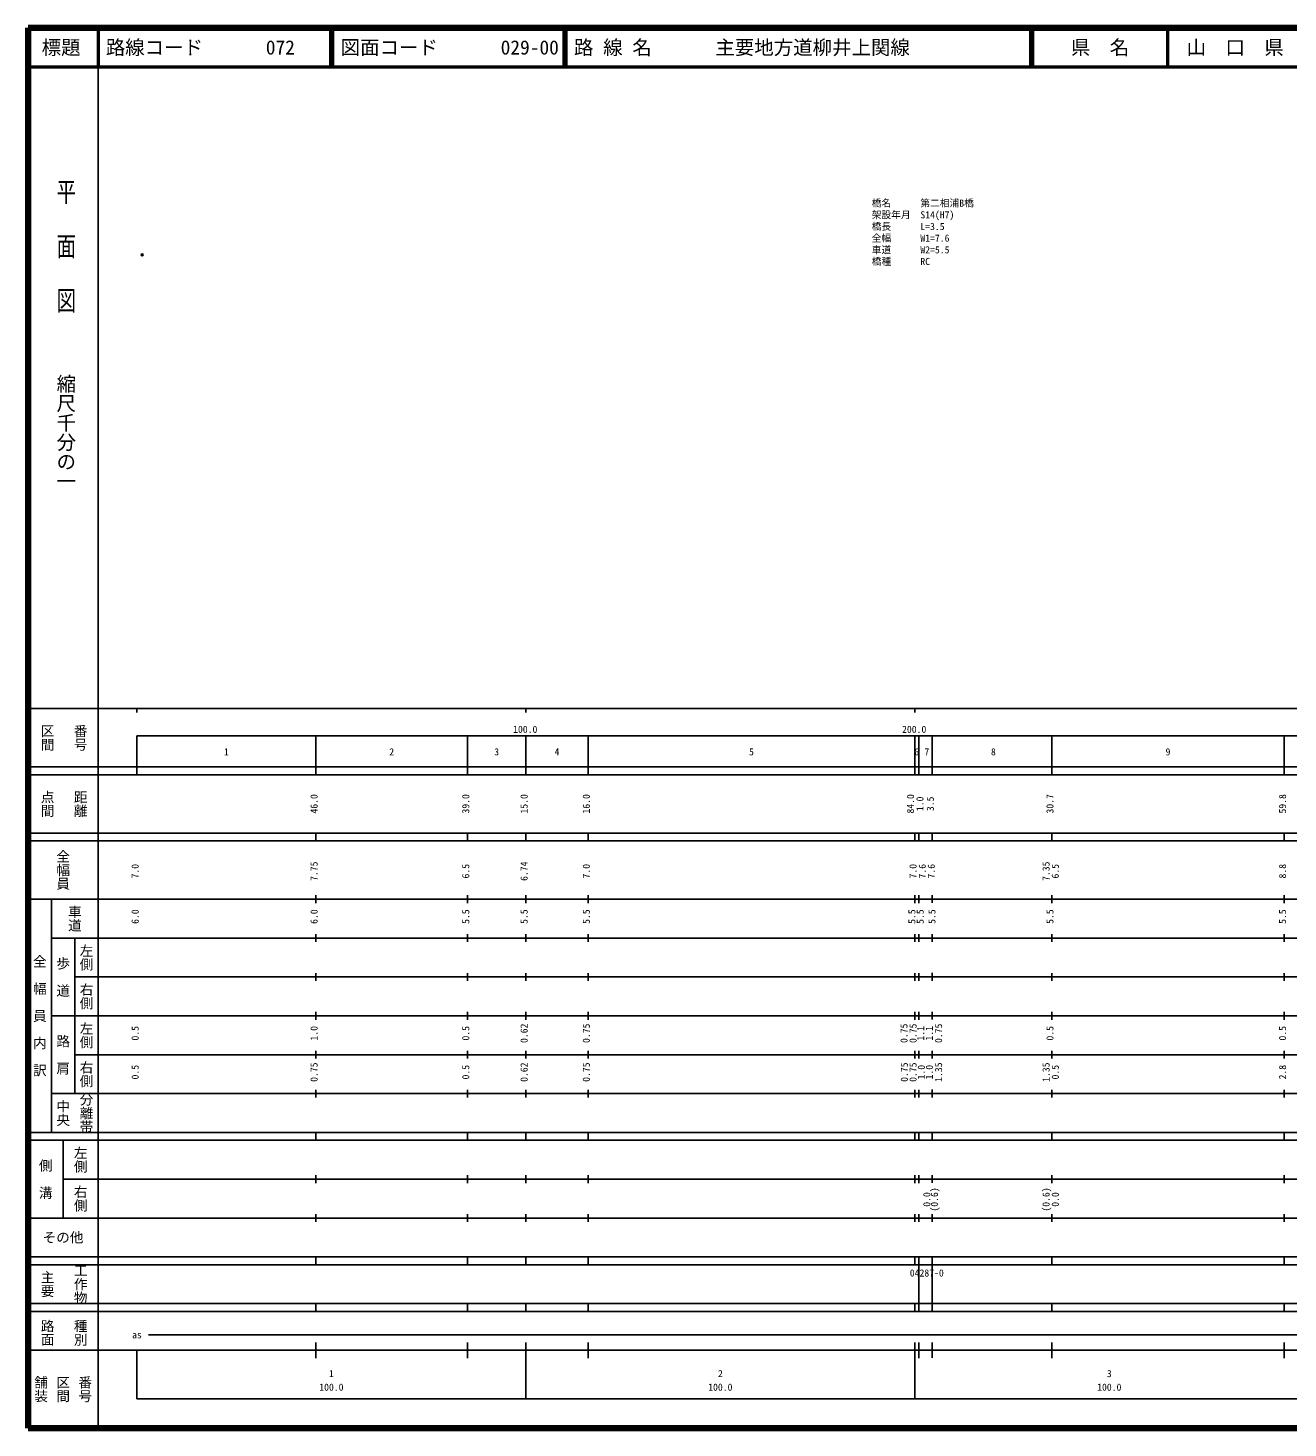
# Model space of a CAD drawing. Units: millimetres on the paper. Extents: x 40 to 680, y 20 to 380.
# Drawn here: x 40 to 363.9, y 20 to 380 of the extents above; entities that cross this region are included whole.
import ezdxf
from ezdxf.enums import TextEntityAlignment as Align

# ---------------------------------------------------------------- set-up
doc = ezdxf.new("R2010")
doc.units = ezdxf.units.MM
doc.header["$PDMODE"] = 32
doc.header["$PDSIZE"] = 0.5
for name, color, linetype in [('M-OTRS', 6, 'Continuous'), ('M-STR-HTXT', 7, 'Continuous'), ('M-TTL-TXT', 7, 'Continuous')]:
    doc.layers.add(name, color=color, linetype=linetype)
for name, color, linetype, lineweight in [('M-TTL', 2, 'Continuous', 140), ('M-TTL-BAND', 7, 'Continuous', 25), ('M-TTL-LINE', 7, 'Continuous', 50)]:
    doc.layers.add(name, color=color, linetype=linetype, lineweight=lineweight)
doc.styles.add('@ＭＳ ゴシック', font='')
doc.styles.add('ＭＳ ゴシック', font='')
doc.styles.get('@ＭＳ ゴシック').set_extended_font_data('@MS Gothic')
doc.styles.get('ＭＳ ゴシック').set_extended_font_data('MS Gothic')

msp = doc.modelspace()

# ---------------------------------------------------------------- linework, layer by layer
at = {"layer": 'M-OTRS'}
msp.add_point((69.36, 321.658), dxfattribs=at)
at = {"layer": 'M-TTL'}
for p, q in [((40, 380), (40, 20)), ((680, 380), (40, 380)), ((40, 20), (680, 20))]:
    msp.add_line(p, q, dxfattribs=at)
at = {"layer": 'M-TTL-BAND'}
for p, q in [((58, 370), (58, 20)), ((40, 205), (579, 205)), ((68, 205), (68, 204)), ((168, 205), (168, 204)), ((268, 205), (268, 204)), ((68, 198), (579, 198)), ((68, 198), (68, 188)), ((114, 188), (114, 198)), ((153, 188), (153, 198)), ((168, 188), (168, 198)), ((184, 188), (184, 198)), ((268, 188), (268, 198)), ((269, 188), (269, 198)), ((272.488, 188.016), (272.488, 198.016)), ((303.2, 188), (303.2, 198)), ((363, 188), (363, 198)), ((40, 190), (579, 190)), ((40, 188), (579, 188)), ((40, 173), (579, 173)), ((114, 171), (114, 173)), ((153, 171), (153, 173)), ((168, 171), (168, 173)), ((184, 171), (184, 173)), ((268, 171), (268, 173)), ((269, 171), (269, 173)), ((272.488, 171.016), (272.488, 173.016)), ((303.2, 171), (303.2, 173)), ((363, 171), (363, 173)), ((40, 171), (579, 171)), ((40, 156), (579, 156)), ((46, 96), (46, 156)), ((114, 155), (114, 157)), ((153, 155), (153, 157)), ((168, 155), (168, 157)), ((184, 155), (184, 157)), ((268, 155), (268, 157)), ((269, 155), (269, 157)), ((272.488, 155.016), (272.488, 157.016)), ((303.2, 155), (303.2, 157)), ((363, 155), (363, 157)), ((46, 146), (579, 146)), ((52, 146), (52, 106)), ((114, 145), (114, 147)), ((153, 145), (153, 147)), ((168, 145), (168, 147)), ((184, 145), (184, 147)), ((268, 145), (268, 147)), ((269, 145), (269, 147)), ((272.488, 145.016), (272.488, 147.016)), ((303.2, 145), (303.2, 147)), ((363, 145), (363, 147)), ((114, 135), (114, 137)), ((153, 135), (153, 137)), ((168, 135), (168, 137)), ((184, 135), (184, 137)), ((268, 135), (268, 137)), ((269, 135), (269, 137)), ((272.488, 135.016), (272.488, 137.016)), ((303.2, 135), (303.2, 137)), ((363, 135), (363, 137)), ((52, 136), (579, 136)), ((46, 126), (579, 126)), ((114, 125), (114, 127)), ((153, 125), (153, 127)), ((168, 125), (168, 127)), ((184, 125), (184, 127)), ((268, 125), (268, 127)), ((269, 125), (269, 127)), ((272.488, 125.016), (272.488, 127.016)), ((303.2, 125), (303.2, 127)), ((363, 125), (363, 127)), ((52, 116), (579, 116)), ((114, 115), (114, 117)), ((153, 115), (153, 117)), ((168, 115), (168, 117)), ((184, 115), (184, 117)), ((268, 115), (268, 117)), ((269, 115), (269, 117)), ((272.488, 115.016), (272.488, 117.016)), ((303.2, 115), (303.2, 117)), ((363, 115), (363, 117)), ((46, 106), (579, 106)), ((114, 105), (114, 107)), ((153, 105), (153, 107)), ((168, 105), (168, 107)), ((184, 105), (184, 107)), ((268, 105), (268, 107)), ((269, 105), (269, 107)), ((272.488, 105.016), (272.488, 107.016)), ((303.2, 105), (303.2, 107)), ((363, 105), (363, 107)), ((40, 96), (579, 96)), ((40, 94), (579, 94)), ((49, 94), (49, 74)), ((114, 94), (114, 96)), ((153, 94), (153, 96)), ((168, 94), (168, 96)), ((184, 94), (184, 96)), ((268, 94), (268, 96)), ((269, 94), (269, 96)), ((272.488, 94.016), (272.488, 96.016)), ((303.2, 94), (303.2, 96)), ((363, 94), (363, 96)), ((49, 84), (579, 84)), ((114, 83), (114, 85)), ((153, 83), (153, 85)), ((168, 83), (168, 85)), ((184, 83), (184, 85)), ((268, 83), (268, 85)), ((269, 83), (269, 85)), ((272.488, 83.016), (272.488, 85.016)), ((303.2, 83), (303.2, 85)), ((363, 83), (363, 85)), ((40, 74), (579, 74)), ((114, 73), (114, 75)), ((153, 73), (153, 75)), ((168, 73), (168, 75)), ((184, 73), (184, 75)), ((268, 73), (268, 75)), ((269, 73), (269, 75)), ((272.488, 73.016), (272.488, 75.016)), ((303.2, 73), (303.2, 75)), ((363, 73), (363, 75)), ((40, 64), (579, 64)), ((40, 62), (579, 62)), ((114, 62), (114, 64)), ((153, 62), (153, 64)), ((168, 62), (168, 64)), ((184, 62), (184, 64)), ((268, 62), (268, 64)), ((269, 62), (269, 64)), ((269, 52), (269, 62)), ((272.488, 62.016), (272.488, 64.016)), ((272.488, 52.016), (272.488, 62.016)), ((303.2, 62), (303.2, 64)), ((363, 62), (363, 64)), ((40, 52), (579, 52)), ((114, 50), (114, 52)), ((153, 50), (153, 52)), ((168, 50), (168, 52)), ((184, 50), (184, 52)), ((268, 50), (268, 52)), ((269, 50), (269, 52)), ((272.488, 50.016), (272.488, 52.016)), ((303.2, 50), (303.2, 52)), ((363, 50), (363, 52)), ((40, 50), (579, 50)), ((71, 44), (565, 44)), ((40, 40), (579, 40)), ((68, 40), (68, 27.5)), ((114, 38), (114, 42)), ((153, 38), (153, 42)), ((168, 27.5), (168, 42)), ((184, 38), (184, 42)), ((268, 27.5), (268, 42)), ((269, 38), (269, 42)), ((272.488, 38.016), (272.488, 42.016)), ((303.2, 38), (303.2, 42)), ((363, 38), (363, 42)), ((68, 27.5), (579, 27.5))]:
    msp.add_line(p, q, dxfattribs=at)
at = {"layer": 'M-TTL-LINE'}
for p, q in [((58, 380), (58, 370)), ((117.75, 380), (117.75, 370)), ((118.25, 380), (118.25, 370)), ((177.75, 380), (177.75, 370)), ((178.25, 380), (178.25, 370)), ((297.75, 380), (297.75, 370)), ((298.25, 380), (298.25, 370)), ((333, 380), (333, 370)), ((40, 370), (680, 370))]:
    msp.add_line(p, q, dxfattribs=at)

# ---------------------------------------------------------------- texts
at = {"layer": 'M-STR-HTXT', "style": 'ＭＳ ゴシック'}
for s, p in [('橋名\u3000\u3000\u3000第二相浦B橋', (256.928, 333.5)), ('架設年月\u3000S14(H7)', (256.928, 330.5)), ('橋長\u3000\u3000\u3000L=3.5', (256.928, 327.5)), ('全幅\u3000\u3000\u3000W1=7.6', (256.928, 324.5)), ('車道\u3000\u3000\u3000W2=5.5', (256.928, 321.5)), ('橋種\u3000\u3000\u3000RC', (256.928, 318.5))]:
    msp.add_text(s, height=1.833, dxfattribs=at).set_placement(p, align=Align.BOTTOM_LEFT)
at = {"layer": 'M-TTL-BAND', "style": '@ＭＳ ゴシック', "width": 1.4}
msp.add_text('平  面  図', height=3.666, rotation=270, dxfattribs=at).set_placement((49.777, 306.475), align=Align.MIDDLE_RIGHT)
at = {"layer": 'M-TTL-BAND', "style": '@ＭＳ ゴシック'}
msp.add_text('縮尺千分の一', height=3.666, rotation=270, dxfattribs=at).set_placement((49.777, 261.03), align=Align.MIDDLE_RIGHT)
for s, p in [('区間', (45, 197.5)), ('番号', (53.5, 197.5)), ('点間', (45, 180.5)), ('距離', (53.5, 180.5)), ('全幅員', (49, 163.5)), ('車道', (52, 151)), ('左側', (55, 141)), ('全\u3000幅\u3000員\u3000内\u3000訳', (43, 126)), ('歩\u3000道', (49, 136)), ('右側', (55, 131)), ('左側', (55, 121)), ('路\u3000肩', (49, 116)), ('右側', (55, 111)), ('分離帯', (55, 101)), ('中央', (49, 101)), ('左側', (53.5, 89)), ('側\u3000溝', (44.5, 84)), ('右側', (53.5, 79)), ('工作物', (53.5, 57)), ('主要', (45, 57)), ('路面', (45, 44.5)), ('種別', (53.5, 44.5)), ('舗装', (43.333, 30)), ('区間', (49, 30)), ('番号', (54.667, 30))]:
    msp.add_text(s, height=2.566, rotation=270, dxfattribs=at).set_placement(p, align=Align.MIDDLE_CENTER)
at = {"layer": 'M-TTL-BAND', "style": 'ＭＳ ゴシック'}
for s, p in [('100.0', (167.844, 198.195)), ('200.0', (267.844, 198.195)), ('1', (91, 192.405)), ('2', (133.5, 192.405)), ('3', (160.5, 192.405)), ('4', (176, 192.405)), ('5', (226, 192.405)), ('6', (268.5, 192.405)), ('7', (271.1, 192.405)), ('8', (288.2, 192.405)), ('9', (333.1, 192.405)), ('as', (68, 42.5)), ('1', (118, 32.523)), ('2', (218, 32.523)), ('3', (318, 32.523)), ('100.0', (118, 29.033)), ('100.0', (218, 29.033)), ('100.0', (318, 29.033))]:
    msp.add_text(s, height=1.833, dxfattribs=at).set_placement(p, align=Align.BOTTOM_CENTER)
for s, p in [('46.0', (115, 180.5)), ('39.0', (154, 180.5)), ('15.0', (169, 180.5)), ('16.0', (185, 180.5)), ('84.0', (268.345, 180.5)), ('1.0', (270.774, 180.5)), ('3.5', (273.442, 180.5)), ('30.7', (304.2, 180.5)), ('59.8', (364, 180.5)), ('7.0', (69, 163.174)), ('7.75', (115, 163.174)), ('6.5', (154, 163.174)), ('6.74', (169, 163.174)), ('7.0', (185, 163.174)), ('7.0', (269, 163.174)), ('7.0', (269, 163.174)), ('7.6', (271.37, 163.174)), ('7.6', (273.684, 163.174)), ('7.35', (303.2, 163.174)), ('6.5', (305.57, 163.174)), ('8.8', (364, 163.174)), ('6.0', (69, 151.5)), ('6.0', (115, 151.5)), ('5.5', (154, 151.5)), ('5.5', (169, 151.5)), ('5.5', (185, 151.5)), ('5.5', (268.703, 151.5)), ('5.5', (270.838, 151.5)), ('5.5', (273.862, 151.5)), ('5.5', (304.2, 151.5)), ('5.5', (364, 151.5)), ('0.5', (69, 121.5)), ('1.0', (115, 121.5)), ('0.5', (154, 121.5)), ('0.62', (169, 121.5)), ('0.75', (185, 121.5)), ('0.75', (266.671, 121.5)), ('0.75', (269, 121.5)), ('1.1', (270.973, 121.5)), ('1.1', (273.2, 121.5)), ('0.75', (275.57, 121.5)), ('0.5', (304.2, 121.5)), ('0.5', (364, 121.5)), ('0.5', (69, 111.5)), ('0.75', (115, 111.5)), ('0.5', (154, 111.5)), ('0.62', (169, 111.5)), ('0.75', (185, 111.5)), ('0.75', (266.76, 111.5)), ('0.75', (269, 111.5)), ('1.0', (271.115, 111.5)), ('1.0', (273.2, 111.5)), ('1.35', (275.57, 111.5)), ('1.35', (303.2, 111.5)), ('0.5', (305.57, 111.5)), ('2.8', (364, 111.5)), ('0.0', (272.541, 78.764)), ('(0.6)', (274.498, 78.764)), ('(0.6)', (303.2, 78.764)), ('0.0', (305.57, 78.764))]:
    msp.add_text(s, height=1.833, rotation=90, dxfattribs=at).set_placement(p, align=Align.BOTTOM_CENTER)
msp.add_text('その他', height=2.566, dxfattribs=at).set_placement((49, 69), align=Align.MIDDLE_CENTER)
msp.add_text('04287-0', height=1.833, dxfattribs=at).set_placement((266.716, 58.405), align=Align.BOTTOM_LEFT)
at = {"layer": 'M-TTL-TXT', "style": 'ＭＳ ゴシック'}
for s, p in [('標題', (48.5, 375)), ('県\u3000名', (315.625, 375)), ('山\u3000口\u3000県', (350.375, 375))]:
    msp.add_text(s, height=3.666, dxfattribs=at).set_placement(p, align=Align.MIDDLE_CENTER)
for s, p in [('路線コード', (60, 375)), ('072', (101.142, 375)), ('072', (101.142, 375)), ('072', (101.142, 375)), ('図面コード', (120.38, 375)), ('029-00', (161.521, 375)), ('路 線 名', (180.38, 375)), ('主要地方道柳井上関線', (216.734, 375))]:
    msp.add_text(s, height=3.666, dxfattribs=at).set_placement(p, align=Align.MIDDLE_LEFT)

doc.saveas('drawing.dxf')
